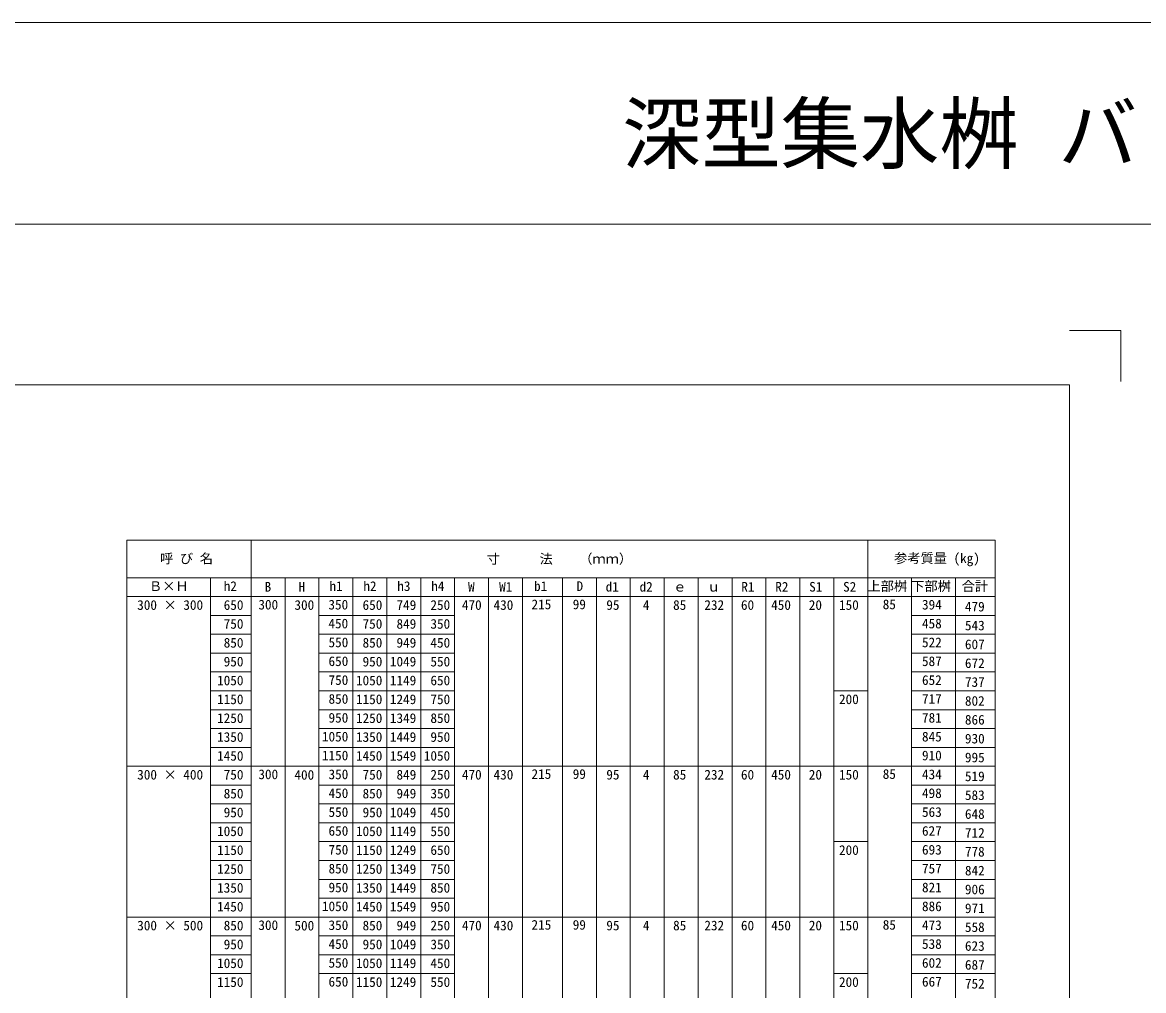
# Model space of a CAD drawing. Units: millimetres, scale not verified. Extents: x 63886 to 97934, y 3628 to 26930.
# Drawn here: x 69379 to 74872, y 8340 to 13082 of the extents above; entities that cross this region are included whole.
import ezdxf
from ezdxf.enums import TextEntityAlignment as Align

# ---------------------------------------------------------------- set-up
doc = ezdxf.new("R2010")
doc.units = ezdxf.units.MM
doc.header["$LTSCALE"] = 30
for name, color, linetype, lineweight in [('0_2', 7, 'Continuous', 13), ('Defpoints_3', 8, 'Continuous', 0), ('図枠', 7, 'Continuous', 13), ('寸法表', 7, 'Continuous', 13)]:
    doc.layers.add(name, color=color, linetype=linetype, lineweight=lineweight)
doc.styles.add('ＭＳ ゴシック', font='')
doc.styles.get('ＭＳ ゴシック').set_extended_font_data('MS Gothic')

msp = doc.modelspace()

# ---------------------------------------------------------------- linework, layer by layer
at = {"layer": '0_2', "color": 1, "lineweight": 20}
msp.add_line((63886.48, 13082.38), (86381.5, 13082.38), dxfattribs=at)
at = {"layer": '0_2', "color": 1}
msp.add_line((63886.48, 12094.38), (86381.5, 12094.38), dxfattribs=at)
at = {"layer": 'Defpoints_3', "color": 7, "lineweight": 13}
for p in [(74510.23, 11573.78), (74760.23, 11323.78)]:
    msp.add_line(p, (74760.23, 11573.78), dxfattribs=at)
at = {"layer": '図枠', "lineweight": 20}
for p in [(64510.23, 11307.71), (74510.23, 4414.85)]:
    msp.add_line(p, (74510.23, 11307.71), dxfattribs=at)
at = {"layer": '寸法表'}
for p, q in [((74144.49, 10547.24), (69891.67, 10547.24)), ((69891.67, 5930.23), (69891.67, 10547.24)), ((70499.8, 10547.24), (70499.8, 5930.23)), ((73520.96, 10547.24), (73520.96, 5930.23)), ((74144.49, 10547.24), (74144.49, 5930.23)), ((69891.67, 10362.55), (74144.49, 10362.55)), ((70301.67, 5930.23), (70301.67, 10362.55)), ((70666.01, 10362.55), (70666.01, 5930.23)), ((70832.22, 10362.55), (70832.22, 5930.23)), ((70998.43, 10362.55), (70998.43, 5930.23)), ((71164.64, 10362.55), (71164.64, 5930.23)), ((71330.85, 10362.55), (71330.85, 5930.23)), ((71497.01, 10362.55), (71497.01, 5930.23)), ((71662.16, 10362.55), (71662.16, 5930.23)), ((71828.93, 10362.55), (71828.93, 5930.23)), ((72025.06, 10362.55), (72025.06, 5930.23)), ((72191.27, 10362.55), (72191.27, 5930.23)), ((72357.49, 10362.55), (72357.49, 5930.23)), ((72523.69, 10362.55), (72523.69, 5930.23)), ((72689.91, 10362.55), (72689.91, 5930.23)), ((72856.12, 10362.55), (72856.12, 5930.23)), ((73022.33, 10362.55), (73022.33, 5930.23)), ((73188.54, 10362.55), (73188.54, 5930.23)), ((73354.75, 10362.55), (73354.75, 5930.23)), ((73735.44, 10362.55), (73735.44, 5930.23)), ((73950.57, 10362.55), (73950.57, 5930.23)), ((74144.49, 10270.21), (69891.67, 10270.21)), ((70499.8, 10177.87), (70301.67, 10177.87)), ((71497.01, 10177.87), (70832.22, 10177.87)), ((73735.44, 10177.87), (74144.49, 10177.87)), ((70499.8, 10085.54), (70301.67, 10085.54)), ((71497.01, 10085.54), (70832.22, 10085.54)), ((73735.44, 10085.54), (74144.49, 10085.54)), ((70499.8, 9993.19), (70301.67, 9993.19)), ((71497.01, 9993.19), (70832.22, 9993.19)), ((73735.44, 9993.19), (74144.49, 9993.19)), ((70499.8, 9900.85), (70301.67, 9900.85)), ((71497.01, 9900.85), (70832.22, 9900.85)), ((73735.44, 9900.85), (74144.49, 9900.85)), ((70499.8, 9808.51), (70301.67, 9808.51)), ((71497.01, 9808.51), (70832.22, 9808.51)), ((73354.75, 9808.51), (73520.96, 9808.51)), ((74144.49, 9808.51), (73735.44, 9808.51)), ((70499.8, 9716.17), (70301.67, 9716.17)), ((71497.01, 9716.17), (70832.22, 9716.17)), ((74144.49, 9716.17), (73735.44, 9716.17)), ((70499.8, 9623.83), (70301.67, 9623.83)), ((71497.01, 9623.83), (70832.22, 9623.83)), ((74144.49, 9623.83), (73735.44, 9623.83)), ((70499.8, 9531.49), (70301.67, 9531.49)), ((71497.01, 9531.49), (70832.22, 9531.49)), ((74144.49, 9531.49), (73735.44, 9531.49)), ((74144.49, 9439.15), (69891.67, 9439.15)), ((70499.8, 9346.81), (70301.67, 9346.81)), ((71497.01, 9346.81), (70832.22, 9346.81)), ((74144.49, 9346.81), (73735.44, 9346.81)), ((70499.8, 9254.47), (70301.67, 9254.47)), ((71497.01, 9254.47), (70832.22, 9254.47)), ((74144.49, 9254.47), (73735.44, 9254.47)), ((70499.8, 9162.13), (70301.67, 9162.13)), ((71497.01, 9162.13), (70832.22, 9162.13)), ((74144.49, 9162.13), (73735.44, 9162.13)), ((70499.8, 9069.79), (70301.67, 9069.79)), ((71497.01, 9069.79), (70832.22, 9069.79)), ((73354.75, 9069.79), (73520.96, 9069.79)), ((74144.49, 9069.79), (73735.44, 9069.79)), ((70499.8, 8977.45), (70301.67, 8977.45)), ((71497.01, 8977.45), (70832.22, 8977.45)), ((74144.49, 8977.45), (73735.44, 8977.45)), ((70499.8, 8885.11), (70301.67, 8885.11)), ((71497.01, 8885.11), (70832.22, 8885.11)), ((74144.49, 8885.11), (73735.44, 8885.11)), ((70499.8, 8792.77), (70301.67, 8792.77)), ((71497.01, 8792.77), (70832.22, 8792.77)), ((74144.49, 8792.77), (73735.44, 8792.77)), ((69891.67, 8700.43), (74144.49, 8700.43)), ((70499.8, 8608.09), (70301.67, 8608.09)), ((71497.01, 8608.09), (70832.22, 8608.09)), ((74144.49, 8608.09), (73735.44, 8608.09)), ((70499.8, 8515.75), (70301.67, 8515.75)), ((71497.01, 8515.75), (70832.22, 8515.75)), ((74144.49, 8515.75), (73735.44, 8515.75)), ((70499.8, 8423.41), (70301.67, 8423.41)), ((71497.01, 8423.41), (70832.22, 8423.41)), ((73354.75, 8423.41), (73520.96, 8423.41)), ((74144.49, 8423.41), (73735.44, 8423.41))]:
    msp.add_line(p, q, dxfattribs=at)

# ---------------------------------------------------------------- texts
at = {"layer": '0_2', "style": 'ＭＳ ゴシック'}
msp.add_text('深型集水桝 バリアフリータイプ', height=284.8, dxfattribs=at).set_placement((75133.99, 12537.65), align=Align.MIDDLE_CENTER)
at = {"layer": '寸法表', "style": 'ＭＳ ゴシック'}
for s, p in [('呼 び 名', (70054.23, 10418.77)), ('参考質量 (kg)', (73650.04, 10420.03)), ('h2', (70365.72, 10283.37)), ('B', (70566, 10280.17)), ('H', (70732.21, 10280.17)), ('h1', (70883.5, 10283.37)), ('h2', (71049.72, 10283.37)), ('h3', (71215.93, 10283.37)), ('h4', (71382.14, 10283.37)), ('W', (71562.71, 10280.17)), ('W1', (71714.93, 10280.17)), ('b1', (71886.09, 10283.37)), ('D', (72094.17, 10283.37)), ('d1', (72236.78, 10280.17)), ('d2', (72402.99, 10280.17)), ('ｅ', (72567.66, 10280.17)), ('ｕ', (72733.87, 10280.17)), ('R1', (72901.63, 10280.17)), ('R2', (73067.84, 10280.17)), ('S1', (73234.05, 10280.17)), ('S2', (73400.26, 10280.17)), ('上部桝', (73519.75, 10283.21)), ('下部桝', (73734.24, 10283.21)), ('合計', (73981.43, 10283.21)), ('300 × 300', (69941.75, 10190.87)), (' 650', (70333.22, 10190.87)), ('300', (70535.47, 10192.7)), (' 300', (70679.85, 10191.04)), (' 350', (70846.32, 10192.65)), (' 650', (71013.66, 10190.87)), (' 749', (71179.87, 10190.87)), (' 250', (71346.08, 10190.87)), ('470', (71532.68, 10190.98)), ('430', (71687.64, 10190.98)), ('215', (71873.75, 10194.18)), ('99', (72075.62, 10194.18)), ('95', (72240.2, 10190.98)), ('4', (72419.35, 10190.98)), ('85', (72567.37, 10190.98)), ('232', (72720.46, 10190.98)), ('60', (72899.8, 10190.98)), ('450', (73047.81, 10190.98)), ('20', (73232.22, 10190.98)), ('150', (73380.24, 10190.98)), ('85', (73594.39, 10194.18)), ('394', (73786.78, 10192.65)), (' 750', (70333.22, 10098.53)), (' 450', (70846.32, 10100.31)), (' 750', (71013.66, 10098.53)), (' 849', (71179.87, 10098.53)), (' 350', (71346.08, 10098.52)), ('458', (73786.78, 10100.31)), (' 850', (70333.22, 10006.19)), (' 550', (70846.88, 10007.97)), (' 850', (71013.66, 10006.19)), (' 949', (71179.87, 10006.19)), (' 450', (71346.08, 10006.18)), ('522', (73786.78, 10007.97)), (' 950', (70333.22, 9913.85)), (' 650', (70846.88, 9915.63)), (' 950', (71013.66, 9913.85)), ('1049', (71179.87, 9913.85)), (' 550', (71346.08, 9913.84)), ('587', (73786.78, 9915.63)), ('1050', (70333.22, 9821.51)), (' 750', (70846.88, 9823.29)), ('1050', (71013.66, 9821.51)), ('1149', (71179.87, 9821.51)), (' 650', (71346.08, 9821.5)), ('652', (73786.78, 9823.29)), ('1150', (70333.22, 9729.17)), (' 850', (70846.88, 9730.95)), ('1150', (71013.66, 9729.17)), ('1249', (71179.87, 9729.17)), (' 750', (71346.08, 9729.16)), ('200', (73380.24, 9729.28)), ('717', (73786.78, 9730.95)), ('1250', (70333.22, 9636.83)), (' 950', (70846.88, 9638.61)), ('1250', (71013.66, 9636.83)), ('1349', (71179.86, 9636.83)), (' 850', (71346.08, 9636.81)), ('781', (73786.78, 9638.61)), ('1350', (70333.22, 9544.49)), ('1050', (70846.88, 9546.27)), ('1350', (71013.65, 9544.49)), ('1449', (71179.86, 9544.49)), (' 950', (71346.08, 9544.47)), ('845', (73786.78, 9546.27)), ('1450', (70333.22, 9452.15)), ('1150', (70846.88, 9453.93)), ('1450', (71013.65, 9452.15)), ('1549', (71179.86, 9452.15)), ('1050', (71346.08, 9452.13)), ('910', (73786.78, 9453.93)), ('300 × 400', (69941.75, 9359.81)), (' 750', (70333.22, 9359.81)), ('300', (70535.47, 9361.64)), (' 400', (70679.85, 9358.91)), (' 350', (70846.88, 9361.59)), (' 750', (71013.66, 9359.81)), (' 849', (71179.87, 9359.81)), (' 250', (71346.08, 9359.81)), ('470', (71532.68, 9359.92)), ('430', (71687.64, 9359.92)), ('215', (71873.75, 9363.12)), ('99', (72075.62, 9363.12)), ('95', (72240.2, 9359.92)), ('4', (72419.35, 9359.92)), ('85', (72567.37, 9359.92)), ('232', (72720.46, 9359.92)), ('60', (72899.8, 9359.92)), ('450', (73047.81, 9359.92)), ('20', (73232.22, 9359.92)), ('150', (73380.24, 9359.92)), ('85', (73594.39, 9363.12)), ('434', (73786.78, 9361.59)), (' 850', (70333.22, 9267.47)), (' 450', (70846.88, 9269.25)), (' 850', (71013.66, 9267.47)), (' 949', (71179.87, 9267.47)), (' 350', (71346.08, 9267.46)), ('498', (73786.78, 9269.25)), (' 950', (70333.22, 9175.13)), (' 550', (70846.88, 9176.91)), (' 950', (71013.66, 9175.13)), ('1049', (71179.87, 9175.13)), (' 450', (71346.08, 9175.12)), ('563', (73786.78, 9176.91)), ('1050', (70333.22, 9082.79)), (' 650', (70846.88, 9084.57)), ('1050', (71013.66, 9082.79)), ('1149', (71179.87, 9082.79)), (' 550', (71346.08, 9082.78)), ('627', (73786.78, 9084.57)), ('1150', (70333.22, 8990.45)), (' 750', (70846.88, 8992.23)), ('1150', (71013.66, 8990.45)), ('1249', (71179.87, 8990.45)), (' 650', (71346.08, 8990.44)), ('200', (73380.24, 8990.56)), ('693', (73786.78, 8992.23)), ('1250', (70333.22, 8898.11)), (' 850', (70846.88, 8899.89)), ('1250', (71013.66, 8898.11)), ('1349', (71179.86, 8898.11)), (' 750', (71346.08, 8898.1)), ('757', (73786.78, 8899.89)), ('1350', (70333.22, 8805.77)), (' 950', (70846.88, 8807.55)), ('1350', (71013.65, 8805.77)), ('1449', (71179.86, 8805.77)), (' 850', (71346.08, 8805.75)), ('821', (73786.78, 8807.55)), ('1450', (70333.22, 8713.43)), ('1050', (70846.88, 8715.21)), ('1450', (71013.65, 8713.43)), ('1549', (71179.86, 8713.43)), (' 950', (71346.08, 8713.41)), ('886', (73786.78, 8715.21)), ('300 × 500', (69941.75, 8621.08)), (' 850', (70333.22, 8621.09)), ('300', (70535.47, 8622.92)), (' 500', (70679.85, 8620.47)), (' 350', (70846.88, 8622.87)), (' 850', (71013.66, 8621.09)), (' 949', (71179.87, 8621.09)), (' 250', (71346.08, 8621.08)), ('470', (71532.68, 8621.2)), ('430', (71687.64, 8621.2)), ('215', (71873.75, 8624.41)), ('99', (72075.62, 8624.41)), ('95', (72240.2, 8621.2)), ('4', (72419.35, 8621.2)), ('85', (72567.37, 8621.2)), ('232', (72720.46, 8621.2)), ('60', (72899.8, 8621.2)), ('450', (73047.81, 8621.2)), ('20', (73232.22, 8621.2)), ('150', (73380.24, 8621.2)), ('85', (73594.39, 8624.41)), ('473', (73786.78, 8622.87)), (' 950', (70333.22, 8528.75)), (' 450', (70846.88, 8530.53)), (' 950', (71013.66, 8528.75)), ('1049', (71179.87, 8528.75)), (' 350', (71346.08, 8528.74)), ('538', (73786.78, 8530.53)), ('1050', (70333.22, 8436.41)), (' 550', (70846.88, 8438.19)), ('1050', (71013.66, 8436.41)), ('1149', (71179.87, 8436.41)), (' 450', (71346.08, 8436.4)), ('602', (73786.78, 8438.19)), ('1150', (70333.22, 8344.07)), (' 650', (70846.88, 8345.85)), ('1150', (71013.66, 8344.07)), ('1249', (71179.87, 8344.07)), (' 550', (71346.08, 8344.06)), ('200', (73380.24, 8344.18)), ('667', (73786.78, 8345.85))]:
    msp.add_text(s, height=47.47, dxfattribs=at).set_placement(p, align=Align.BOTTOM_LEFT)
msp.add_text('寸\u3000\u3000\u3000法\u3000\u3000（ｍｍ）', height=47.47, dxfattribs=at).set_placement((72010.38, 10454.9), align=Align.MIDDLE_CENTER)
msp.add_text('Ｂ×Ｈ', height=47.47, dxfattribs=at).set_placement((70096.67, 10283.36), align=Align.BOTTOM_CENTER)
for s, p in [('479', (74094.04, 10220.99)), ('543', (74094.04, 10128.65)), ('607', (74094.04, 10036.31)), ('672', (74094.04, 9943.97)), ('737', (74094.04, 9851.63)), ('802', (74094.04, 9759.29)), ('866', (74094.04, 9666.95)), ('930', (74094.04, 9574.61)), ('995', (74094.04, 9482.27)), ('519', (74094.04, 9389.93)), ('583', (74094.04, 9297.59)), ('648', (74094.04, 9205.25)), ('712', (74094.04, 9112.91)), ('778', (74094.04, 9020.57)), ('842', (74094.04, 8928.23)), ('906', (74094.04, 8835.89)), ('971', (74094.04, 8743.55)), ('558', (74094.04, 8651.21)), ('623', (74094.04, 8558.87)), ('687', (74094.04, 8466.53)), ('752', (74094.04, 8374.19))]:
    msp.add_text(s, height=47.47, dxfattribs=at).set_placement(p, align=Align.MIDDLE_RIGHT)

doc.saveas('drawing.dxf')
